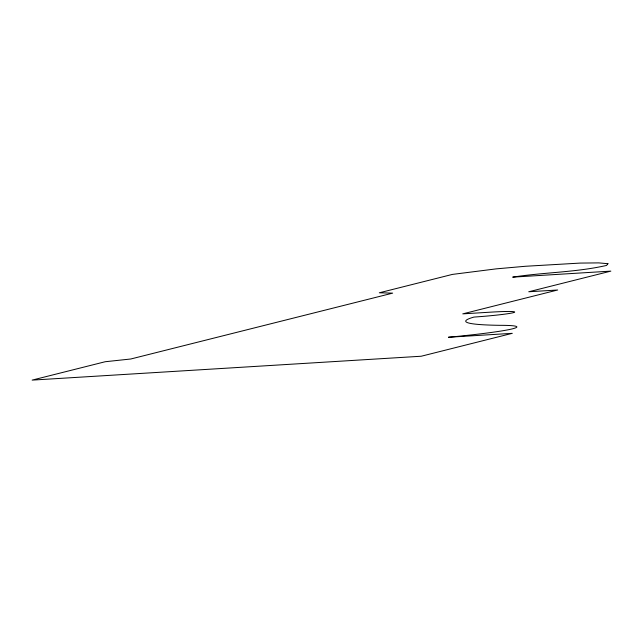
<?xml version="1.0" encoding="UTF-8"?>
<svg xmlns="http://www.w3.org/2000/svg" width="643" height="643" viewBox="0 0 643 643"><rect width="100%" height="100%" fill="white"/><g stroke="black" fill="none" stroke-linecap="round" stroke-linejoin="round"><path stroke-width="0.96" d="M607.94 263.71L606.558 265.43C575.734 272.455 543.753 272.286 512.696 277.141L610.85 271.121L528.739 291.769L557.69 289.993L462.767 313.864L491.943 312.08A34.376 1.857 -4.5 0 1 513.468 312.635A34.376 1.857 -4.5 0 1 473.931 317.079A249.098 13.471 -4.5 0 0 499.941 325.326A95.027 5.136 -4.5 0 1 448.436 337.254L512.294 333.331L421.245 356.23L32.15 380.109L105.227 361.728L130.794 358.995L392.664 293.136L379.33 292.79L452.399 274.408L496.163 268.87L525.387 266.274L580.203 263.083L598.762 262.891L607.94 263.71"/></g></svg>
